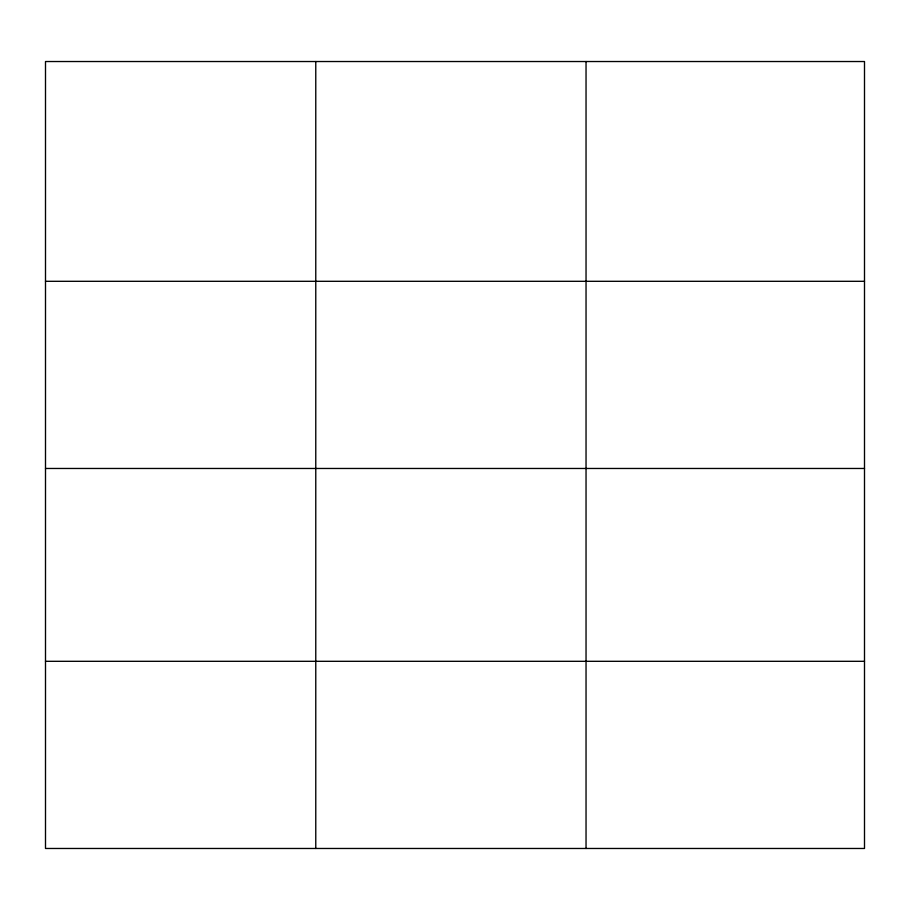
<?xml version="1.0" encoding="UTF-8"?>
<svg xmlns="http://www.w3.org/2000/svg" width="910" height="910" viewBox="0 0 910 910"><rect width="100%" height="100%" fill="white"/><g stroke="black" fill="none" stroke-linecap="round" stroke-linejoin="round"><path stroke-width="1.36" d="M864.5 468.468L864.5 61.527L45.5 61.527L45.5 848.473L864.5 848.473L864.5 468.468L45.5 468.468M45.5 281.304L864.5 281.304M45.5 661.308L864.5 661.308M586.04 61.527L586.04 848.473M315.77 61.527L315.77 848.473"/></g></svg>
